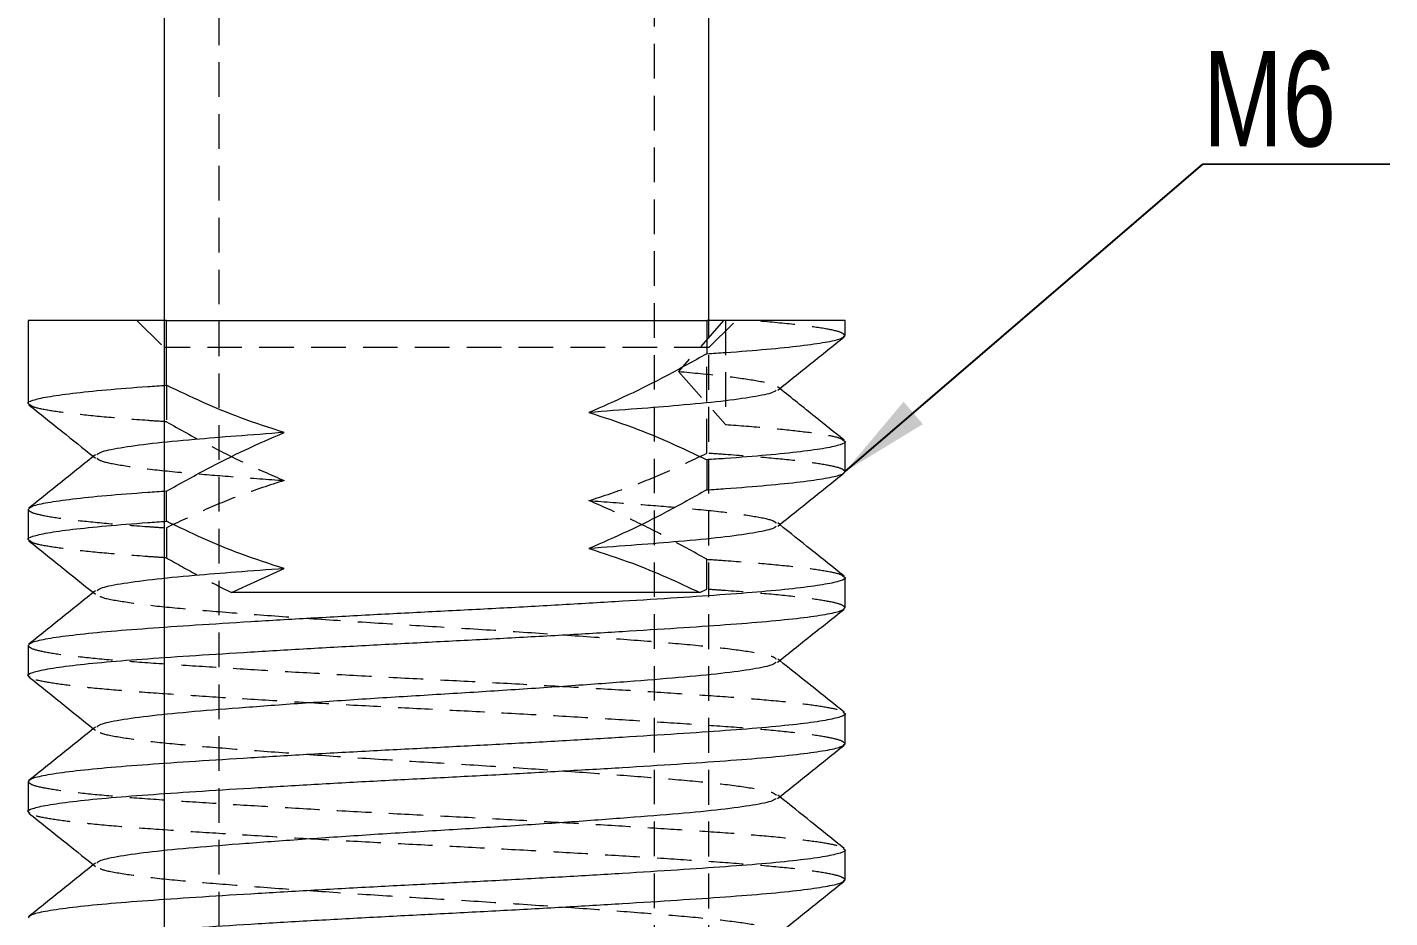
# Model space of a CAD drawing. Header units: millimetres. Extents: x 5 to 415, y 5 to 292.
# Drawn here: x 164.6 to 214.7, y 106.8 to 139.5 of the extents above; entities that cross this region are included whole.
import ezdxf

# ---------------------------------------------------------------- set-up
doc = ezdxf.new("R2010")
doc.units = ezdxf.units.MM
doc.linetypes.add('HIDDEN', pattern=[1.905, 1.27, -0.635])
doc.styles.add('SLDTEXTSTYLE0', font='TXT', dxfattribs={"width": 0.75})
doc.dimstyles.new('SLDDIMSTYLE4', dxfattribs={"dimtxt": 0, "dimasz": 3.302, "dimexe": 0, "dimexo": 0.0625, "dimgap": 0, "dimtad": 0, "dimtih": 1, "dimtoh": 1, "dimdec": 0, "dimrnd": 1e-09, "dimzin": 0, "dimdsep": 46, "dimtxsty": 'Standard', "dimsah": 1, "dimcen": 0.09, "dimadec": 0, "dimazin": 0, "dimtfac": 3.302, "dimtdec": 0, "dimtofl": 0, "dimtmove": 0, "dimatfit": 3, "dimfxl": 1, "dimfrac": 2, "dimtolj": 1, "dimtzin": 0, "dimarcsym": 0})

# ---------------------------------------------------------------- blocks, each defined once
blk = doc.blocks.new('SW_NOTE_0')
at = {"color": 0, "linetype": 'Continuous', "lineweight": 0}
for p, q in [((0, 0), (6.861, 0)), ((6.861, 0), (0, 0)), ((0, 0), (6.861, 0)), ((6.861, 0), (0, 0)), ((0, 0), (6.861, 0)), ((6.861, 0), (0, 0))]:
    blk.add_line(p, q, dxfattribs=at)
at = {"color": 0, "linetype": 'Continuous', "lineweight": 0, "insert": (0.006, 4.153), "char_height": 3.5, "attachment_point": 1, "style": 'SLDTEXTSTYLE0'}
blk.add_mtext('M6', dxfattribs=at)

msp = doc.modelspace()

# ---------------------------------------------------------------- linework, layer by layer
at = {"color": 7, "linetype": 'HIDDEN', "lineweight": 0}
for p, q in [((171.66, 258.253), (171.66, 65.253)), ((187.66, 65.253), (187.66, 258.253)), ((168.66, 128.753), (169.66, 127.753)), ((169.66, 128.753), (169.66, 65.24)), ((190.202, 128.753), (188.545, 126.878)), ((189.66, 65.24), (189.66, 128.753)), ((189.66, 127.753), (190.66, 128.753)), ((190.267, 128.753), (190.267, 124.93)), ((189.66, 127.753), (169.66, 127.753)), ((169.66, 127.753), (169.66, 65.253)), ((189.66, 65.253), (189.66, 127.753)), ((189.582, 123.873), (189.582, 127.528)), ((188.545, 126.878), (190.267, 124.93)), ((169.738, 126.373), (169.738, 125.028)), ((192.261, 126.253), (192.181, 126.317)), ((167.058, 123.753), (167.131, 123.695)), ((169.738, 121.132), (169.738, 120.028)), ((192.262, 121.253), (192.186, 121.313)), ((189.582, 118.873), (189.582, 119.978)), ((167.058, 118.753), (167.132, 118.694)), ((189.333, 118.753), (189.582, 118.873)), ((192.262, 116.253), (192.188, 116.312)), ((167.058, 113.753), (167.132, 113.694)), ((192.262, 111.253), (192.189, 111.311)), ((167.058, 108.753), (167.132, 108.694))]:
    msp.add_line(p, q, dxfattribs=at)
at = {"color": 7, "linetype": 'Continuous', "lineweight": 15}
for p, q in [((169.66, 141.253), (169.66, 128.753)), ((189.66, 128.753), (189.66, 141.253)), ((164.66, 128.753), (164.66, 125.7)), ((169.738, 128.753), (164.66, 128.753)), ((169.738, 126.373), (169.738, 128.753)), ((169.738, 128.753), (189.582, 128.753)), ((194.66, 128.753), (189.582, 128.753)), ((189.582, 128.753), (189.582, 127.528)), ((194.66, 128.2), (194.66, 128.753)), ((194.66, 123.2), (194.66, 124.305)), ((189.582, 123.632), (189.582, 122.528)), ((169.738, 121.373), (169.738, 122.478)), ((164.66, 121.805), (164.66, 120.7)), ((172.13, 118.753), (174.063, 119.634)), ((194.66, 118.2), (194.66, 119.305)), ((164.66, 116.805), (164.66, 115.7)), ((194.66, 113.2), (194.66, 114.305)), ((164.66, 111.805), (164.66, 110.7)), ((194.66, 108.2), (194.66, 109.305))]:
    msp.add_line(p, q, dxfattribs=at)
at = {"color": 7, "linetype": 'HIDDEN', "lineweight": 0}
for points, knots in [([(194.66, 128.2), (194.618, 128.244), (194.534, 128.332), (193.842, 128.473), (192.778, 128.615), (191.739, 128.707), (191.223, 128.753)], [0, 0, 0, 0, 0.246562, 0.497906, 0.750322, 1, 1, 1, 1]), ([(188.545, 126.878), (189.09, 126.828), (190.189, 126.726), (191.327, 126.565), (192.006, 126.426), (192.093, 126.346), (192.124, 126.318)], [0, 0, 0, 0, 0.2769971, 0.5594655, 0.8419338, 1, 1, 1, 1]), ([(169.738, 125.028), (169.507, 125.044), (168.705, 125.099), (167.486, 125.196), (166.24, 125.323), (165.342, 125.453), (164.824, 125.564), (164.758, 125.628), (164.734, 125.651)], [0, 0, 0, 0, 0.07993, 0.277642, 0.47909, 0.681814, 0.883262, 1, 1, 1, 1]), ([(169.738, 125.028), (170.229, 124.755), (171.178, 124.227), (172.617, 123.5), (173.581, 123.081), (174.063, 122.871)], [0, 0, 0, 0, 0.347997, 0.673693, 1, 1, 1, 1]), ([(190.267, 124.93), (190.79, 124.89), (191.847, 124.81), (193.076, 124.682), (193.979, 124.553), (194.494, 124.442), (194.56, 124.379), (194.584, 124.356)], [0, 0, 0, 0, 0.215496, 0.435063, 0.656021, 0.875588, 1, 1, 1, 1]), ([(167.187, 123.694), (167.22, 123.663), (167.307, 123.581), (167.988, 123.44), (169.145, 123.279), (170.631, 123.136), (172.279, 123.004), (173.465, 122.916), (174.063, 122.871)], [0, 0, 0, 0, 0.1149155, 0.3067259, 0.4985363, 0.6866314, 0.8418305, 1, 1, 1, 1]), ([(185.257, 122.134), (185.791, 122.307), (186.797, 122.634), (188.235, 123.232), (189.132, 123.659), (189.582, 123.873)], [0, 0, 0, 0, 0.36082, 0.680042, 1, 1, 1, 1]), ([(194.66, 123.2), (194.625, 123.24), (194.555, 123.32), (193.984, 123.448), (193.078, 123.578), (191.834, 123.705), (190.615, 123.802), (189.813, 123.857), (189.582, 123.873)], [0, 0, 0, 0, 0.182902, 0.36926, 0.556798, 0.743156, 0.926058, 1, 1, 1, 1]), ([(174.063, 122.871), (173.529, 122.698), (172.523, 122.372), (171.085, 121.774), (170.188, 121.346), (169.738, 121.132)], [0, 0, 0, 0, 0.36082, 0.680042, 1, 1, 1, 1]), ([(185.257, 122.134), (185.855, 122.09), (187.041, 122.002), (188.689, 121.869), (190.175, 121.726), (191.331, 121.565), (192.01, 121.425), (192.097, 121.344), (192.129, 121.314)], [0, 0, 0, 0, 0.158705, 0.314429, 0.503161, 0.695621, 0.888081, 1, 1, 1, 1]), ([(189.582, 119.978), (189.091, 120.25), (188.142, 120.778), (186.703, 121.506), (185.739, 121.924), (185.257, 122.134)], [0, 0, 0, 0, 0.347997, 0.673693, 1, 1, 1, 1]), ([(164.66, 121.805), (164.695, 121.765), (164.765, 121.685), (165.336, 121.557), (166.242, 121.428), (167.486, 121.3), (168.705, 121.203), (169.507, 121.148), (169.738, 121.132)], [0, 0, 0, 0, 0.182902, 0.36926, 0.556798, 0.743156, 0.926058, 1, 1, 1, 1]), ([(169.738, 120.028), (169.507, 120.044), (168.705, 120.099), (167.486, 120.196), (166.24, 120.323), (165.342, 120.453), (164.824, 120.563), (164.758, 120.627), (164.734, 120.651)], [0, 0, 0, 0, 0.079971, 0.277784, 0.479336, 0.682164, 0.883715, 1, 1, 1, 1]), ([(169.738, 120.028), (170.132, 119.807), (170.921, 119.365), (171.727, 118.957), (172.13, 118.753)], [0, 0, 0, 0, 0.499809, 1, 1, 1, 1]), ([(189.582, 119.978), (189.813, 119.962), (190.615, 119.906), (191.834, 119.81), (193.08, 119.682), (193.978, 119.553), (194.493, 119.443), (194.558, 119.38), (194.582, 119.357)], [0, 0, 0, 0, 0.080305, 0.278947, 0.481342, 0.68502, 0.887415, 1, 1, 1, 1]), ([(167.304, 118.619), (167.312, 118.613), (167.394, 118.555), (168.005, 118.44), (169.142, 118.279), (170.721, 118.128), (172.627, 117.977), (174.82, 117.815), (177.201, 117.654), (179.66, 117.503), (182.119, 117.352), (184.5, 117.19), (186.693, 117.029), (188.6, 116.878), (190.174, 116.726), (191.332, 116.565), (192.012, 116.425), (192.099, 116.343), (192.131, 116.313)], [0, 0, 0, 0, 0.007784, 0.076334, 0.144884, 0.212107, 0.279329, 0.347879, 0.416429, 0.483652, 0.550874, 0.619424, 0.687974, 0.755196, 0.822419, 0.890969, 0.959519, 1, 1, 1, 1]), ([(194.66, 118.2), (194.625, 118.24), (194.555, 118.32), (193.984, 118.448), (193.078, 118.578), (191.834, 118.705), (190.615, 118.802), (189.813, 118.857), (189.582, 118.873)], [0, 0, 0, 0, 0.182902, 0.36926, 0.556798, 0.743156, 0.926058, 1, 1, 1, 1]), ([(164.66, 116.805), (164.695, 116.765), (164.765, 116.685), (165.336, 116.557), (166.242, 116.428), (167.484, 116.3), (169.011, 116.18), (170.795, 116.06), (172.813, 115.932), (175.015, 115.803), (177.318, 115.675), (179.66, 115.555), (182.002, 115.435), (184.305, 115.307), (186.507, 115.178), (188.525, 115.05), (190.309, 114.93), (191.836, 114.81), (193.08, 114.682), (193.978, 114.553), (194.494, 114.442), (194.56, 114.379), (194.584, 114.356)], [0, 0, 0, 0, 0.050429, 0.101811, 0.153519, 0.204901, 0.25533, 0.305759, 0.357141, 0.408849, 0.460231, 0.51066, 0.561089, 0.612471, 0.664179, 0.715561, 0.76599, 0.816419, 0.867801, 0.919509, 0.970891, 1, 1, 1, 1]), ([(194.66, 113.2), (194.625, 113.24), (194.555, 113.32), (193.984, 113.448), (193.078, 113.578), (191.836, 113.705), (190.309, 113.825), (188.525, 113.945), (186.507, 114.073), (184.305, 114.203), (182.002, 114.33), (179.66, 114.45), (177.318, 114.57), (175.015, 114.698), (172.813, 114.828), (170.795, 114.955), (169.011, 115.075), (167.484, 115.195), (166.24, 115.323), (165.342, 115.453), (164.825, 115.563), (164.759, 115.627), (164.734, 115.651)], [0, 0, 0, 0, 0.050405, 0.101762, 0.153445, 0.204802, 0.255207, 0.305612, 0.356969, 0.408652, 0.460009, 0.510414, 0.560819, 0.612176, 0.663859, 0.715216, 0.765621, 0.816026, 0.867383, 0.919066, 0.970423, 1, 1, 1, 1]), ([(167.304, 113.618), (167.313, 113.613), (167.394, 113.555), (168.005, 113.44), (169.142, 113.279), (170.721, 113.128), (172.627, 112.977), (174.82, 112.815), (177.201, 112.654), (179.66, 112.503), (182.119, 112.352), (184.5, 112.19), (186.693, 112.029), (188.6, 111.878), (190.174, 111.726), (191.332, 111.565), (192.013, 111.424), (192.1, 111.343), (192.133, 111.312)], [0, 0, 0, 0, 0.007731, 0.0762551, 0.1447791, 0.2119759, 0.2791727, 0.3476968, 0.4162208, 0.4834176, 0.5506144, 0.6191384, 0.6876625, 0.7548593, 0.822056, 0.8905801, 0.9591041, 1, 1, 1, 1]), ([(164.66, 111.805), (164.695, 111.765), (164.765, 111.685), (165.336, 111.557), (166.242, 111.428), (167.484, 111.3), (169.011, 111.18), (170.795, 111.06), (172.813, 110.932), (175.015, 110.803), (177.318, 110.675), (179.66, 110.555), (182.002, 110.435), (184.305, 110.307), (186.507, 110.178), (188.525, 110.05), (190.309, 109.93), (191.836, 109.81), (193.08, 109.682), (193.978, 109.553), (194.496, 109.442), (194.562, 109.378), (194.586, 109.355)], [0, 0, 0, 0, 0.050403, 0.101758, 0.153438, 0.204793, 0.255196, 0.305599, 0.356954, 0.408634, 0.459989, 0.510392, 0.560795, 0.612149, 0.66383, 0.715185, 0.765588, 0.81599, 0.867345, 0.919026, 0.970381, 1, 1, 1, 1]), ([(194.66, 108.2), (194.625, 108.24), (194.555, 108.32), (193.984, 108.448), (193.078, 108.578), (191.836, 108.705), (190.309, 108.825), (188.525, 108.945), (186.507, 109.073), (184.305, 109.203), (182.002, 109.33), (179.66, 109.45), (177.318, 109.57), (175.015, 109.698), (172.813, 109.828), (170.795, 109.955), (169.011, 110.075), (167.484, 110.195), (166.24, 110.323), (165.342, 110.453), (164.825, 110.563), (164.759, 110.627), (164.735, 110.651)], [0, 0, 0, 0, 0.050407, 0.101767, 0.153453, 0.204812, 0.25522, 0.305627, 0.356987, 0.408672, 0.460032, 0.51044, 0.560847, 0.612207, 0.663892, 0.715252, 0.76566, 0.816067, 0.867427, 0.919112, 0.970472, 1, 1, 1, 1]), ([(167.304, 108.618), (167.313, 108.613), (167.394, 108.555), (168.005, 108.44), (169.142, 108.279), (170.721, 108.128), (172.627, 107.977), (174.82, 107.815), (177.201, 107.654), (179.66, 107.503), (182.119, 107.352), (184.5, 107.19), (186.693, 107.029), (188.6, 106.878), (190.174, 106.726), (191.332, 106.565), (192.013, 106.424), (192.1, 106.342), (192.133, 106.312)], [0, 0, 0, 0, 0.0076887, 0.0762068, 0.1447249, 0.2119159, 0.2791068, 0.3476249, 0.416143, 0.483334, 0.550525, 0.6190431, 0.6875612, 0.7547521, 0.8219431, 0.8904612, 0.9589793, 1, 1, 1, 1])]:
    msp.add_open_spline(points, degree=3, knots=knots, dxfattribs=at)
at = {"color": 7, "linetype": 'Continuous', "lineweight": 15}
for points, knots in [([(189.582, 127.528), (189.813, 127.544), (190.615, 127.599), (191.834, 127.696), (193.078, 127.823), (193.984, 127.953), (194.555, 128.08), (194.625, 128.161), (194.66, 128.2)], [0, 0, 0, 0, 0.073942, 0.256844, 0.443202, 0.63074, 0.817098, 1, 1, 1, 1]), ([(192.188, 126.193), (192.594, 126.52), (193.408, 127.172), (194.222, 127.825), (194.629, 128.151)], [0, 0, 0, 0, 0.499932, 1, 1, 1, 1]), ([(189.582, 127.528), (189.091, 127.255), (188.142, 126.727), (186.703, 126), (185.739, 125.581), (185.257, 125.371)], [0, 0, 0, 0, 0.3479972, 0.6736927, 1, 1, 1, 1]), ([(164.734, 125.651), (164.703, 125.668), (164.597, 125.724), (164.796, 125.82), (165.328, 125.948), (166.244, 126.078), (167.485, 126.205), (168.705, 126.302), (169.507, 126.357), (169.738, 126.373)], [0, 0, 0, 0, 0.069688, 0.239844, 0.413215, 0.587684, 0.761055, 0.931211, 1, 1, 1, 1]), ([(174.063, 124.634), (173.529, 124.807), (172.523, 125.134), (171.085, 125.732), (170.188, 126.159), (169.738, 126.373)], [0, 0, 0, 0, 0.36082, 0.680042, 1, 1, 1, 1]), ([(192.131, 126.192), (192.099, 126.162), (192.012, 126.081), (191.332, 125.94), (190.175, 125.779), (188.689, 125.636), (187.041, 125.504), (185.855, 125.416), (185.257, 125.371)], [0, 0, 0, 0, 0.113411, 0.305547, 0.497684, 0.686099, 0.841562, 1, 1, 1, 1]), ([(194.628, 124.355), (194.272, 124.641), (193.482, 125.273), (192.694, 125.906), (192.261, 126.253)], [0, 0, 0, 0, 0.45183, 1, 1, 1, 1]), ([(164.69, 125.652), (165.097, 125.326), (165.887, 124.693), (166.676, 124.06), (167.058, 123.753)], [0, 0, 0, 0, 0.515333, 1, 1, 1, 1]), ([(185.257, 125.371), (185.791, 125.198), (186.797, 124.872), (188.235, 124.274), (189.132, 123.846), (189.582, 123.632)], [0, 0, 0, 0, 0.36082, 0.680042, 1, 1, 1, 1]), ([(174.063, 124.634), (173.465, 124.59), (172.279, 124.502), (170.631, 124.369), (169.145, 124.226), (167.988, 124.065), (167.307, 123.924), (167.22, 123.842), (167.187, 123.812)], [0, 0, 0, 0, 0.15817, 0.313369, 0.501464, 0.693274, 0.885084, 1, 1, 1, 1]), ([(169.738, 122.478), (170.229, 122.75), (171.178, 123.278), (172.617, 124.006), (173.581, 124.424), (174.063, 124.634)], [0, 0, 0, 0, 0.347997, 0.673693, 1, 1, 1, 1]), ([(194.584, 124.356), (194.616, 124.339), (194.723, 124.282), (194.525, 124.185), (193.992, 124.057), (193.076, 123.928), (191.835, 123.8), (190.615, 123.703), (189.813, 123.648), (189.582, 123.632)], [0, 0, 0, 0, 0.07176, 0.241537, 0.414521, 0.588602, 0.761587, 0.931364, 1, 1, 1, 1]), ([(167.131, 123.811), (166.724, 123.484), (165.911, 122.832), (165.097, 122.179), (164.69, 121.853)], [0, 0, 0, 0, 0.499936, 1, 1, 1, 1]), ([(189.582, 122.528), (189.813, 122.544), (190.615, 122.599), (191.834, 122.696), (193.078, 122.823), (193.984, 122.953), (194.555, 123.08), (194.625, 123.161), (194.66, 123.2)], [0, 0, 0, 0, 0.073942, 0.256844, 0.443202, 0.63074, 0.817098, 1, 1, 1, 1]), ([(192.189, 121.195), (192.596, 121.521), (193.409, 122.174), (194.223, 122.826), (194.63, 123.152)], [0, 0, 0, 0, 0.4999359, 1, 1, 1, 1]), ([(169.738, 122.478), (169.507, 122.462), (168.705, 122.406), (167.486, 122.31), (166.242, 122.182), (165.336, 122.053), (164.765, 121.925), (164.695, 121.845), (164.66, 121.805)], [0, 0, 0, 0, 0.073942, 0.256844, 0.443202, 0.63074, 0.817098, 1, 1, 1, 1]), ([(189.582, 122.528), (189.091, 122.255), (188.142, 121.727), (186.703, 121), (185.739, 120.581), (185.257, 120.371)], [0, 0, 0, 0, 0.347997, 0.673693, 1, 1, 1, 1]), ([(164.734, 120.651), (164.703, 120.667), (164.597, 120.724), (164.796, 120.82), (165.328, 120.948), (166.244, 121.078), (167.485, 121.205), (168.705, 121.302), (169.507, 121.357), (169.738, 121.373)], [0, 0, 0, 0, 0.070099, 0.24018, 0.413474, 0.587866, 0.76116, 0.931241, 1, 1, 1, 1]), ([(174.063, 119.634), (173.529, 119.807), (172.523, 120.134), (171.085, 120.732), (170.188, 121.159), (169.738, 121.373)], [0, 0, 0, 0, 0.36082, 0.680042, 1, 1, 1, 1]), ([(192.133, 121.194), (192.101, 121.163), (192.013, 121.081), (191.332, 120.94), (190.175, 120.779), (188.689, 120.636), (187.041, 120.504), (185.855, 120.416), (185.257, 120.371)], [0, 0, 0, 0, 0.114916, 0.306726, 0.498536, 0.686631, 0.84183, 1, 1, 1, 1]), ([(194.626, 119.356), (194.22, 119.682), (193.431, 120.314), (192.643, 120.947), (192.262, 121.253)], [0, 0, 0, 0, 0.516068, 1, 1, 1, 1]), ([(164.69, 120.652), (165.097, 120.326), (165.887, 119.693), (166.676, 119.059), (167.058, 118.753)], [0, 0, 0, 0, 0.515531, 1, 1, 1, 1]), ([(185.257, 120.371), (185.791, 120.198), (186.754, 119.886), (188.108, 119.327), (188.925, 118.944), (189.333, 118.753)], [0, 0, 0, 0, 0.383488, 0.691442, 1, 1, 1, 1]), ([(174.063, 119.634), (173.465, 119.59), (172.279, 119.502), (170.631, 119.369), (169.145, 119.226), (167.988, 119.065), (167.308, 118.924), (167.221, 118.843), (167.188, 118.813)], [0, 0, 0, 0, 0.158371, 0.313768, 0.502102, 0.694157, 0.886212, 1, 1, 1, 1]), ([(194.582, 119.357), (194.615, 119.34), (194.724, 119.282), (194.525, 119.185), (193.992, 119.057), (193.076, 118.928), (191.837, 118.8), (190.309, 118.68), (188.525, 118.56), (186.507, 118.432), (184.305, 118.303), (182.002, 118.175), (179.66, 118.055), (177.318, 117.935), (175.015, 117.807), (172.813, 117.678), (170.795, 117.55), (169.011, 117.43), (167.484, 117.31), (166.242, 117.182), (165.336, 117.053), (164.765, 116.925), (164.695, 116.845), (164.66, 116.805)], [0, 0, 0, 0, 0.020943, 0.069286, 0.118541, 0.168109, 0.217365, 0.265707, 0.31405, 0.363305, 0.412873, 0.462129, 0.510472, 0.558814, 0.60807, 0.657638, 0.706893, 0.755236, 0.803578, 0.852834, 0.902402, 0.951658, 1, 1, 1, 1]), ([(167.132, 118.812), (166.725, 118.485), (165.912, 117.833), (165.098, 117.18), (164.691, 116.854)], [0, 0, 0, 0, 0.499936, 1, 1, 1, 1]), ([(189.333, 118.753), (188.668, 118.753), (187.319, 118.753), (185.05, 118.753), (182.651, 118.753), (180.213, 118.753), (177.761, 118.753), (175.589, 118.753), (173.687, 118.753), (172.653, 118.753), (172.13, 118.753)], [0, 0, 0, 0, 0.130298, 0.264376, 0.394657, 0.528719, 0.659, 0.793469, 0.895729, 1, 1, 1, 1]), ([(164.734, 115.651), (164.703, 115.667), (164.597, 115.724), (164.796, 115.82), (165.327, 115.948), (166.244, 116.078), (167.483, 116.206), (169.011, 116.325), (170.795, 116.445), (172.813, 116.573), (175.015, 116.703), (177.318, 116.83), (179.66, 116.95), (182.002, 117.07), (184.305, 117.198), (186.507, 117.328), (188.525, 117.455), (190.309, 117.575), (191.836, 117.695), (193.078, 117.823), (193.984, 117.953), (194.555, 118.08), (194.625, 118.161), (194.66, 118.2)], [0, 0, 0, 0, 0.019995, 0.068385, 0.117688, 0.167304, 0.216607, 0.264997, 0.313386, 0.362689, 0.412305, 0.461608, 0.509998, 0.558387, 0.60769, 0.657306, 0.70661, 0.754999, 0.803388, 0.852691, 0.902307, 0.951611, 1, 1, 1, 1]), ([(192.185, 116.192), (192.592, 116.518), (193.406, 117.171), (194.219, 117.823), (194.626, 118.149)], [0, 0, 0, 0, 0.499935, 1, 1, 1, 1]), ([(192.128, 116.191), (192.096, 116.161), (192.01, 116.08), (191.332, 115.94), (190.174, 115.779), (188.6, 115.628), (186.693, 115.477), (184.5, 115.315), (182.119, 115.154), (179.66, 115.003), (177.201, 114.852), (174.82, 114.69), (172.627, 114.529), (170.72, 114.378), (169.146, 114.226), (167.988, 114.065), (167.308, 113.924), (167.22, 113.843), (167.188, 113.812)], [0, 0, 0, 0, 0.038474, 0.104883, 0.171292, 0.236414, 0.301536, 0.367945, 0.434354, 0.499476, 0.564598, 0.631007, 0.697416, 0.762538, 0.827661, 0.894069, 0.960478, 1, 1, 1, 1]), ([(194.628, 114.355), (194.221, 114.681), (193.432, 115.314), (192.644, 115.946), (192.262, 116.253)], [0, 0, 0, 0, 0.515684, 1, 1, 1, 1]), ([(164.691, 115.652), (165.098, 115.325), (165.887, 114.693), (166.676, 114.059), (167.058, 113.753)], [0, 0, 0, 0, 0.515561, 1, 1, 1, 1]), ([(194.584, 114.356), (194.616, 114.339), (194.723, 114.282), (194.525, 114.185), (193.993, 114.057), (193.076, 113.928), (191.837, 113.8), (190.309, 113.68), (188.525, 113.56), (186.507, 113.432), (184.305, 113.303), (182.002, 113.175), (179.66, 113.055), (177.318, 112.935), (175.015, 112.807), (172.813, 112.678), (170.795, 112.55), (169.011, 112.43), (167.484, 112.31), (166.242, 112.182), (165.336, 112.053), (164.765, 111.925), (164.695, 111.845), (164.66, 111.805)], [0, 0, 0, 0, 0.020448, 0.068815, 0.118096, 0.167689, 0.216969, 0.265336, 0.313703, 0.362984, 0.412577, 0.461857, 0.510224, 0.558591, 0.607872, 0.657465, 0.706745, 0.755112, 0.803479, 0.85276, 0.902353, 0.951633, 1, 1, 1, 1]), ([(167.132, 113.811), (166.725, 113.485), (165.911, 112.832), (165.098, 112.18), (164.691, 111.854)], [0, 0, 0, 0, 0.499935, 1, 1, 1, 1]), ([(164.735, 110.651), (164.703, 110.667), (164.597, 110.724), (164.796, 110.82), (165.327, 110.948), (166.244, 111.078), (167.483, 111.206), (169.011, 111.325), (170.795, 111.445), (172.813, 111.573), (175.015, 111.703), (177.318, 111.83), (179.66, 111.95), (182.002, 112.07), (184.305, 112.198), (186.507, 112.328), (188.525, 112.455), (190.309, 112.575), (191.836, 112.695), (193.078, 112.823), (193.984, 112.953), (194.555, 113.08), (194.625, 113.161), (194.66, 113.2)], [0, 0, 0, 0, 0.020043, 0.068429, 0.11773, 0.167344, 0.216645, 0.265032, 0.313419, 0.36272, 0.412333, 0.461634, 0.510021, 0.558408, 0.607709, 0.657323, 0.706624, 0.755011, 0.803398, 0.852699, 0.902312, 0.951613, 1, 1, 1, 1]), ([(192.185, 111.192), (192.592, 111.518), (193.406, 112.171), (194.219, 112.823), (194.626, 113.149)], [0, 0, 0, 0, 0.499936, 1, 1, 1, 1]), ([(192.128, 111.191), (192.096, 111.161), (192.01, 111.08), (191.332, 110.94), (190.174, 110.779), (188.6, 110.628), (186.693, 110.477), (184.5, 110.315), (182.119, 110.154), (179.66, 110.003), (177.201, 109.852), (174.82, 109.69), (172.627, 109.529), (170.72, 109.378), (169.146, 109.226), (167.988, 109.065), (167.307, 108.924), (167.22, 108.842), (167.187, 108.812)], [0, 0, 0, 0, 0.038463, 0.104854, 0.171246, 0.236352, 0.301458, 0.367849, 0.434241, 0.499347, 0.564453, 0.630845, 0.697236, 0.762342, 0.827448, 0.89384, 0.960231, 1, 1, 1, 1]), ([(194.63, 109.354), (194.223, 109.68), (193.433, 110.313), (192.644, 110.946), (192.262, 111.253)], [0, 0, 0, 0, 0.515425, 1, 1, 1, 1]), ([(164.691, 110.652), (165.098, 110.325), (165.887, 109.692), (166.676, 109.059), (167.058, 108.753)], [0, 0, 0, 0, 0.5155857, 1, 1, 1, 1]), ([(194.586, 109.355), (194.617, 109.338), (194.723, 109.281), (194.524, 109.185), (193.993, 109.057), (193.076, 108.928), (191.837, 108.8), (190.309, 108.68), (188.525, 108.56), (186.507, 108.432), (184.305, 108.303), (182.002, 108.175), (179.66, 108.055), (177.318, 107.935), (175.015, 107.807), (172.813, 107.678), (170.795, 107.55), (169.011, 107.43), (167.484, 107.31), (166.242, 107.182), (165.336, 107.053), (164.765, 106.925), (164.695, 106.845), (164.66, 106.805)], [0, 0, 0, 0, 0.019954, 0.068345, 0.117651, 0.167269, 0.216574, 0.264966, 0.313357, 0.362662, 0.41228, 0.461586, 0.509977, 0.558368, 0.607674, 0.657292, 0.706597, 0.754989, 0.80338, 0.852685, 0.902303, 0.951609, 1, 1, 1, 1]), ([(167.131, 108.811), (166.724, 108.484), (165.911, 107.832), (165.097, 107.179), (164.69, 106.853)], [0, 0, 0, 0, 0.499936, 1, 1, 1, 1]), ([(164.735, 105.651), (164.704, 105.667), (164.597, 105.724), (164.796, 105.82), (165.327, 105.948), (166.244, 106.078), (167.483, 106.206), (169.011, 106.325), (170.795, 106.445), (172.813, 106.573), (175.015, 106.703), (177.318, 106.83), (179.66, 106.95), (182.002, 107.07), (184.305, 107.198), (186.507, 107.328), (188.525, 107.455), (190.309, 107.575), (191.836, 107.695), (193.078, 107.823), (193.984, 107.953), (194.555, 108.08), (194.625, 108.161), (194.66, 108.2)], [0, 0, 0, 0, 0.020083, 0.068467, 0.117766, 0.167378, 0.216677, 0.265062, 0.313447, 0.362746, 0.412357, 0.461656, 0.510041, 0.558426, 0.607725, 0.657337, 0.706636, 0.755021, 0.803406, 0.852705, 0.902316, 0.951615, 1, 1, 1, 1]), ([(192.186, 106.192), (192.592, 106.518), (193.406, 107.171), (194.219, 107.823), (194.626, 108.149)], [0, 0, 0, 0, 0.499937, 1, 1, 1, 1])]:
    msp.add_open_spline(points, degree=3, knots=knots, dxfattribs=at)

# ---------------------------------------------------------------- block references
at = {"color": 7, "linetype": 'Continuous', "lineweight": 0}
msp.add_blockref('SW_NOTE_0', (207.801, 134.495), dxfattribs=at)

# ---------------------------------------------------------------- leaders
msp.add_leader([(194.66, 123.201), (207.801, 134.495)], dimstyle='SLDDIMSTYLE4', dxfattribs=at)

doc.saveas('drawing.dxf')
